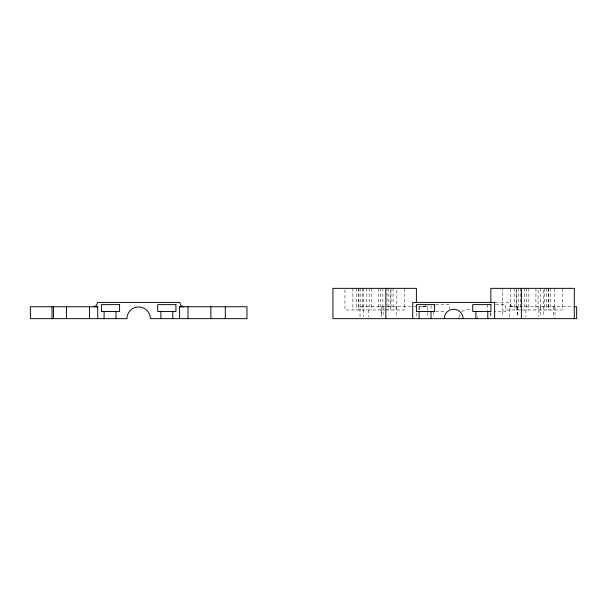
<?xml version="1.0" encoding="UTF-8"?>
<svg xmlns="http://www.w3.org/2000/svg" width="607" height="607" viewBox="0 0 607 607"><rect width="100%" height="100%" fill="white"/><g stroke="black" fill="none" stroke-linecap="round" stroke-linejoin="round"><path stroke-width="0.46" stroke-dasharray="3.04 2.28" d="M425.985 305.625L423.064 306.747M422.616 306.747L427.396 306.747L427.396 316.831M509.288 316.831L509.288 306.747L514.068 306.747M495.168 302.407L509.288 302.407L510.707 305.625L513.621 306.747M435.636 304.631L449.279 304.631L449.279 308.933M495.593 304.631L505.601 304.631L505.601 311.512L494.963 311.512M427.396 306.747L360.034 306.747L360.034 318.66M509.288 306.747L572.902 306.747M386.371 309.995L344.966 309.995L344.966 288.34M435.538 311.512L445.644 311.512M477.557 316.702L477.717 318.66M562.279 288.34L562.279 309.995L502.505 309.995L502.505 288.34M554.988 306.747L554.988 318.66M554.373 288.34L554.373 309.995M553.561 306.747L553.561 316.831M550.617 288.34L550.617 309.995M548.584 288.34L548.584 309.995M548.303 288.34L548.303 309.995M546.414 288.34L546.414 309.995M544.555 288.34L544.555 309.995M543.758 290.229L543.758 316.771M540.564 306.747L540.564 316.831M540.397 288.34L540.397 309.995M538.887 309.995L538.887 316.93M538.075 290.222L538.075 309.995M535.913 288.34L535.913 309.995M528.872 288.34L528.872 309.995M526.709 288.34L526.709 309.995M525.897 309.995L525.897 316.93M524.387 288.34L524.387 309.995M520.229 288.34L520.229 309.995M518.363 288.34L518.363 309.995M517.695 306.747L517.695 316.831M517.467 306.747L517.467 316.831M516.481 290.222L516.481 309.995M516.2 288.34L516.2 309.995M514.167 288.34L514.167 309.995M510.411 288.34L510.411 309.995M502.459 311.512L502.459 316.877M490.858 312.977L490.858 316.771M490.547 312.408L490.547 316.877M487.406 304.631L487.406 310.655M433.793 311.512L433.793 316.877M431.084 305.488L431.084 310.655M419.217 306.747L419.217 310.412M418.989 306.747L418.989 310.412M416.387 312.977L416.387 316.771M404.74 288.34L404.74 309.995L387.016 309.995L387.016 288.34M396.826 290.222L396.826 309.995M396.128 306.747L396.128 316.831M393.078 288.34L393.078 309.995M391.045 288.34L391.045 309.995M390.764 290.222L390.764 309.995M388.875 288.34L388.875 309.995M383.131 306.747L383.131 316.831M382.858 288.34L382.858 309.995M381.697 306.747L381.697 316.831M381.348 309.995L381.348 316.93M380.536 288.34L380.536 309.995M378.373 288.34L378.373 309.995M371.332 288.34L371.332 309.995M369.162 288.34L369.162 309.995M368.35 309.995L368.35 316.93M366.84 288.34L366.84 309.995M363.487 288.34L363.487 316.771M362.69 288.34L362.69 309.995M360.824 288.34L360.824 309.995M358.934 288.34L358.934 309.995M358.661 288.34L358.661 309.995M356.62 288.34L356.62 309.995M352.872 288.34L352.872 309.995M459.013 317.355A9.424 9.424 0 0 1 460.023 314.244M462.033 311.664A9.424 9.424 0 0 1 471.252 309.699"/><path stroke-width="0.91" d="M93.379 306.747L96.293 305.625L97.712 302.407L179.604 302.407L181.015 305.625L183.936 306.747M179.604 318.66L179.604 306.747L183.405 306.717M97.712 318.66L97.712 306.747L30.35 306.747L30.35 318.66L126.962 318.66A11.7 11.7 0 0 1 138.654 306.967A11.7 11.7 0 0 1 150.354 318.66L246.966 318.66L246.966 306.747L179.604 306.747M573.827 306.747L576.65 306.747L576.65 318.66L332.94 318.66L332.94 288.34L416.387 288.34L416.387 302.552M93.91 306.717L97.712 306.747M463.05 318.66L462.891 316.702A9.424 9.424 0 0 0 444.263 318.174L444.301 318.66M458.93 318.174L458.975 318.66M574.298 318.66L574.298 288.34L490.858 288.34L490.858 302.552M521.398 288.34L521.398 318.66M494.622 318.66L494.622 302.407L412.73 302.407L412.73 318.66M487.793 311.512L487.793 318.66M475.88 311.512L475.88 318.66M431.038 311.512L431.038 318.66M419.126 311.512L419.126 318.66M385.84 288.34L385.84 318.66M225.303 306.747L225.303 318.66M210.872 306.747L210.872 318.66M188.011 306.747L188.011 318.66M172.775 311.512L172.775 318.66M160.863 311.512L160.863 318.66M116.02 311.512L116.02 318.66M104.108 311.512L104.108 318.66M89.532 306.747L89.532 318.66M66.436 306.747L66.436 318.66M53.439 306.747L53.439 318.66M52.012 306.747L52.012 318.66M119.594 304.631L101.399 304.631L101.399 311.512L119.594 311.512L119.594 304.631M175.916 304.631L157.721 304.631L157.721 311.512L175.916 311.512L175.916 304.631M434.612 304.631L416.417 304.631L416.417 311.512L434.612 311.512L434.612 304.631M490.934 304.631L472.739 304.631L472.739 311.512L490.934 311.512L490.934 304.631"/></g></svg>
